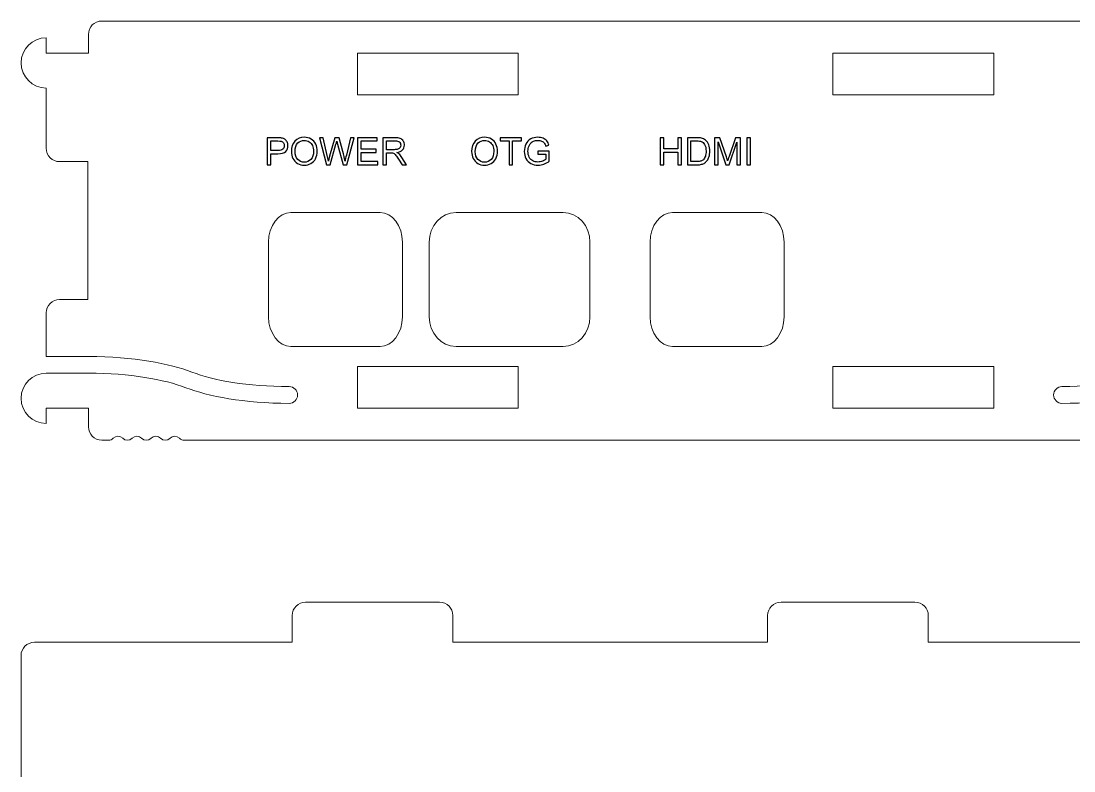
# Model space of a CAD drawing. Header units: millimetres. Extents: x -453 to -275, y 140 to 281.
# Drawn here: x -452.9 to -374.3, y 223.5 to 279.5 of the extents above; entities that cross this region are included whole.
import ezdxf

# ---------------------------------------------------------------- set-up
doc = ezdxf.new("R2010")
doc.units = ezdxf.units.MM
doc.header["$MEASUREMENT"] = 0
doc.layers.add('Mechanical8', color=7, linetype='Continuous')

msp = doc.modelspace()

# ---------------------------------------------------------------- linework, layer by layer
at = {"layer": 'Mechanical8', "color": 240, "lineweight": 9}
for points, knots in [([(-357.2014, 270.0265), (-357.2014, 269.4742), (-357.6486, 269.0264), (-358.2012, 269.0264), (-358.2012, 269.0264), (-358.2012, 269.0264), (-360.1514, 269.0264), (-360.1514, 269.0264), (-360.1514, 269.0264), (-360.1514, 269.0264), (-360.1514, 258.7269), (-360.1514, 258.7269), (-360.1514, 258.7269), (-360.1514, 258.7269), (-358.2012, 258.7269), (-358.2012, 258.7269), (-358.2012, 258.7269), (-357.6486, 258.7269), (-357.2014, 258.279), (-357.2014, 257.7268), (-357.2014, 257.7268), (-357.2014, 257.7268), (-357.2014, 254.4767), (-357.2014, 254.4767), (-357.2014, 254.4767), (-357.2014, 254.4767), (-360.2014, 254.4767), (-360.2014, 254.4767), (-360.2014, 254.4767), (-363.5672, 254.4767), (-366.2744, 253.9451), (-367.9253, 253.3098), (-367.9253, 253.3098), (-369.541, 252.6883), (-372.067, 252.2267), (-375.2013, 252.2267), (-375.2013, 252.2267), (-375.5465, 252.2267), (-375.8263, 251.947), (-375.8263, 251.6018), (-375.8263, 251.6018), (-375.8263, 251.6018), (-375.8263, 251.6018), (-375.8263, 251.6018), (-375.8263, 251.6018), (-375.8263, 251.2566), (-375.5465, 250.9768), (-375.2013, 250.9768), (-375.2013, 250.9768), (-371.8355, 250.9768), (-369.1276, 251.508), (-367.4767, 252.1433), (-367.4767, 252.1433), (-365.861, 252.7648), (-363.335, 253.2268), (-360.2014, 253.2268), (-360.2014, 253.2268), (-360.2014, 253.2268), (-357.2014, 253.2265), (-357.2014, 253.2265), (-357.2014, 253.2265), (-356.1658, 253.2265), (-355.3259, 252.3872), (-355.3259, 251.3516), (-355.3259, 251.3516), (-355.3259, 250.316), (-356.1658, 249.4768), (-357.2014, 249.4768), (-357.2014, 249.4768), (-357.2014, 249.4768), (-357.2014, 250.6268), (-357.2014, 250.6268), (-357.2014, 250.6268), (-357.2014, 250.6268), (-360.2014, 250.6268), (-360.2014, 250.6268), (-360.2014, 250.6268), (-360.2014, 250.6268), (-360.2014, 249.2267), (-360.2014, 249.2267), (-360.2014, 249.2267), (-360.2014, 248.6745), (-360.6486, 248.2269), (-361.2012, 248.2269), (-361.2012, 248.2269), (-361.2012, 248.2269), (-361.7014, 248.2269), (-361.7014, 248.2269), (-361.7014, 248.2269), (-361.8289, 248.2269), (-361.957, 248.2759), (-362.0549, 248.3734), (-362.0549, 248.3734), (-362.2498, 248.5687), (-362.5661, 248.5687), (-362.7618, 248.3734), (-362.7618, 248.3734), (-362.9568, 248.178), (-363.2737, 248.178), (-363.4687, 248.3737), (-363.4687, 248.3737), (-363.6637, 248.5687), (-363.9807, 248.5687), (-364.1757, 248.3734), (-364.1757, 248.3734), (-364.3706, 248.178), (-364.6876, 248.178), (-364.8826, 248.3737), (-364.8826, 248.3737), (-365.0783, 248.5687), (-365.3945, 248.5687), (-365.5895, 248.3734), (-365.5895, 248.3734), (-365.7852, 248.178), (-366.1015, 248.178), (-366.2971, 248.3737), (-366.2971, 248.3737), (-366.4921, 248.5687), (-366.8084, 248.5687), (-367.0041, 248.3734), (-367.0041, 248.3734), (-367.1012, 248.2759), (-367.2294, 248.2269), (-367.3575, 248.2269), (-367.3575, 248.2269), (-367.3575, 248.2269), (-440.7446, 248.2269), (-440.7446, 248.2269), (-440.7446, 248.2269), (-440.8728, 248.2269), (-441.0009, 248.2759), (-441.0981, 248.3734), (-441.0981, 248.3734), (-441.2938, 248.5687), (-441.61, 248.5687), (-441.805, 248.3737), (-441.805, 248.3737), (-442.0007, 248.178), (-442.317, 248.178), (-442.5126, 248.3734), (-442.5126, 248.3734), (-442.7076, 248.5687), (-443.0237, 248.5687), (-443.2194, 248.3737), (-443.2194, 248.3737), (-443.4144, 248.178), (-443.7313, 248.178), (-443.9263, 248.3734), (-443.9263, 248.3734), (-444.1217, 248.5687), (-444.4386, 248.5687), (-444.6336, 248.3737), (-444.6336, 248.3737), (-444.8286, 248.178), (-445.1456, 248.178), (-445.3406, 248.3734), (-445.3406, 248.3734), (-445.5362, 248.5687), (-445.8525, 248.5687), (-446.0475, 248.3734), (-446.0475, 248.3734), (-446.1453, 248.2759), (-446.2735, 248.2269), (-446.401, 248.2269), (-446.401, 248.2269), (-446.401, 248.2269), (-446.9012, 248.2269), (-446.9012, 248.2269), (-446.9012, 248.2269), (-447.4538, 248.2269), (-447.9009, 248.6745), (-447.9009, 249.2267), (-447.9009, 249.2267), (-447.9009, 249.2267), (-447.9009, 250.6268), (-447.9009, 250.6268), (-447.9009, 250.6268), (-447.9009, 250.6268), (-451.0508, 250.6268), (-451.0508, 250.6268), (-451.0508, 250.6268), (-451.0508, 250.6268), (-451.0508, 249.4768), (-451.0508, 249.4768), (-451.0508, 249.4768), (-452.0864, 249.4768), (-452.9256, 250.316), (-452.9256, 251.3516), (-452.9256, 251.3516), (-452.9256, 252.3872), (-452.0864, 253.2265), (-451.0508, 253.2265), (-451.0508, 253.2265), (-451.0508, 253.2265), (-447.9009, 253.2268), (-447.9009, 253.2268), (-447.9009, 253.2268), (-444.7673, 253.2268), (-442.2412, 252.7648), (-440.6254, 252.1433), (-440.6254, 252.1433), (-438.9745, 251.508), (-436.2674, 250.9768), (-432.9015, 250.9768), (-432.9015, 250.9768), (-432.5563, 250.9768), (-432.2766, 251.2566), (-432.2766, 251.6018), (-432.2766, 251.6018), (-432.2766, 251.6018), (-432.2766, 251.6018), (-432.2766, 251.6018), (-432.2766, 251.6018), (-432.2766, 251.947), (-432.5563, 252.2267), (-432.9015, 252.2267), (-432.9015, 252.2267), (-436.0352, 252.2267), (-438.5611, 252.6883), (-440.1769, 253.3098), (-440.1769, 253.3098), (-441.8278, 253.9451), (-444.5351, 254.4767), (-447.9009, 254.4767), (-447.9009, 254.4767), (-447.9009, 254.4767), (-451.0508, 254.4767), (-451.0508, 254.4767), (-451.0508, 254.4767), (-451.0508, 254.4767), (-451.0508, 257.7268), (-451.0508, 257.7268), (-451.0508, 257.7268), (-451.0508, 258.279), (-450.6036, 258.7269), (-450.051, 258.7269), (-450.051, 258.7269), (-450.051, 258.7269), (-447.9506, 258.7269), (-447.9506, 258.7269), (-447.9506, 258.7269), (-447.9506, 258.7269), (-447.9506, 269.0264), (-447.9506, 269.0264), (-447.9506, 269.0264), (-447.9506, 269.0264), (-450.051, 269.0264), (-450.051, 269.0264), (-450.051, 269.0264), (-450.6036, 269.0264), (-451.0508, 269.4742), (-451.0508, 270.0265), (-451.0508, 270.0265), (-451.0508, 270.0265), (-451.0508, 274.5265), (-451.0508, 274.5265), (-451.0508, 274.5265), (-452.0864, 274.5265), (-452.9256, 275.366), (-452.9256, 276.4016), (-452.9256, 276.4016), (-452.9256, 277.4372), (-452.0864, 278.2764), (-451.0508, 278.2764), (-451.0508, 278.2764), (-451.0508, 278.2764), (-451.0508, 277.1265), (-451.0508, 277.1265), (-451.0508, 277.1265), (-451.0508, 277.1265), (-447.9009, 277.1265), (-447.9009, 277.1265), (-447.9009, 277.1265), (-447.9009, 277.1265), (-447.9009, 278.5266), (-447.9009, 278.5266), (-447.9009, 278.5266), (-447.9009, 279.0785), (-447.4538, 279.5263), (-446.9012, 279.5263), (-446.9012, 279.5263), (-446.9012, 279.5263), (-361.2012, 279.5263), (-361.2012, 279.5263), (-361.2012, 279.5263), (-360.6486, 279.5263), (-360.2014, 279.0785), (-360.2014, 278.5266), (-360.2014, 278.5266), (-360.2014, 278.5266), (-360.2014, 277.1265), (-360.2014, 277.1265), (-360.2014, 277.1265), (-360.2014, 277.1265), (-357.2014, 277.1265), (-357.2014, 277.1265), (-357.2014, 277.1265), (-357.2014, 277.1265), (-357.2014, 278.2764), (-357.2014, 278.2764), (-357.2014, 278.2764), (-356.1658, 278.2764), (-355.3259, 277.4372), (-355.3259, 276.4016), (-355.3259, 276.4016), (-355.3259, 275.366), (-356.1658, 274.5265), (-357.2014, 274.5265), (-357.2014, 274.5265), (-357.2014, 274.5265), (-357.2014, 270.0265), (-357.2014, 270.0265)], [0, 0, 0, 0, 0.0126582, 0.0126582, 0.0126582, 0.0126582, 0.0253165, 0.0253165, 0.0253165, 0.0253165, 0.0379747, 0.0379747, 0.0379747, 0.0379747, 0.0506329, 0.0506329, 0.0506329, 0.0506329, 0.0632911, 0.0632911, 0.0632911, 0.0632911, 0.0759494, 0.0759494, 0.0759494, 0.0759494, 0.0886076, 0.0886076, 0.0886076, 0.0886076, 0.1012658, 0.1012658, 0.1012658, 0.1012658, 0.1139241, 0.1139241, 0.1139241, 0.1139241, 0.1265823, 0.1265823, 0.1265823, 0.1265823, 0.1392405, 0.1392405, 0.1392405, 0.1392405, 0.1518987, 0.1518987, 0.1518987, 0.1518987, 0.164557, 0.164557, 0.164557, 0.164557, 0.1772152, 0.1772152, 0.1772152, 0.1772152, 0.1898734, 0.1898734, 0.1898734, 0.1898734, 0.2025316, 0.2025316, 0.2025316, 0.2025316, 0.2151899, 0.2151899, 0.2151899, 0.2151899, 0.2278481, 0.2278481, 0.2278481, 0.2278481, 0.2405063, 0.2405063, 0.2405063, 0.2405063, 0.2531646, 0.2531646, 0.2531646, 0.2531646, 0.2658228, 0.2658228, 0.2658228, 0.2658228, 0.278481, 0.278481, 0.278481, 0.278481, 0.2911392, 0.2911392, 0.2911392, 0.2911392, 0.3037975, 0.3037975, 0.3037975, 0.3037975, 0.3164557, 0.3164557, 0.3164557, 0.3164557, 0.3291139, 0.3291139, 0.3291139, 0.3291139, 0.3417722, 0.3417722, 0.3417722, 0.3417722, 0.3544304, 0.3544304, 0.3544304, 0.3544304, 0.3670886, 0.3670886, 0.3670886, 0.3670886, 0.3797468, 0.3797468, 0.3797468, 0.3797468, 0.3924051, 0.3924051, 0.3924051, 0.3924051, 0.4050633, 0.4050633, 0.4050633, 0.4050633, 0.4177215, 0.4177215, 0.4177215, 0.4177215, 0.4303797, 0.4303797, 0.4303797, 0.4303797, 0.443038, 0.443038, 0.443038, 0.443038, 0.4556962, 0.4556962, 0.4556962, 0.4556962, 0.4683544, 0.4683544, 0.4683544, 0.4683544, 0.4810127, 0.4810127, 0.4810127, 0.4810127, 0.4936709, 0.4936709, 0.4936709, 0.4936709, 0.5063291, 0.5063291, 0.5063291, 0.5063291, 0.5189873, 0.5189873, 0.5189873, 0.5189873, 0.5316456, 0.5316456, 0.5316456, 0.5316456, 0.5443038, 0.5443038, 0.5443038, 0.5443038, 0.556962, 0.556962, 0.556962, 0.556962, 0.5696203, 0.5696203, 0.5696203, 0.5696203, 0.5822785, 0.5822785, 0.5822785, 0.5822785, 0.5949367, 0.5949367, 0.5949367, 0.5949367, 0.6075949, 0.6075949, 0.6075949, 0.6075949, 0.6202532, 0.6202532, 0.6202532, 0.6202532, 0.6329114, 0.6329114, 0.6329114, 0.6329114, 0.6455696, 0.6455696, 0.6455696, 0.6455696, 0.6582278, 0.6582278, 0.6582278, 0.6582278, 0.6708861, 0.6708861, 0.6708861, 0.6708861, 0.6835443, 0.6835443, 0.6835443, 0.6835443, 0.6962025, 0.6962025, 0.6962025, 0.6962025, 0.7088608, 0.7088608, 0.7088608, 0.7088608, 0.721519, 0.721519, 0.721519, 0.721519, 0.7341772, 0.7341772, 0.7341772, 0.7341772, 0.7468354, 0.7468354, 0.7468354, 0.7468354, 0.7594937, 0.7594937, 0.7594937, 0.7594937, 0.7721519, 0.7721519, 0.7721519, 0.7721519, 0.7848101, 0.7848101, 0.7848101, 0.7848101, 0.7974684, 0.7974684, 0.7974684, 0.7974684, 0.8101266, 0.8101266, 0.8101266, 0.8101266, 0.8227848, 0.8227848, 0.8227848, 0.8227848, 0.835443, 0.835443, 0.835443, 0.835443, 0.8481013, 0.8481013, 0.8481013, 0.8481013, 0.8607595, 0.8607595, 0.8607595, 0.8607595, 0.8734177, 0.8734177, 0.8734177, 0.8734177, 0.8860759, 0.8860759, 0.8860759, 0.8860759, 0.8987342, 0.8987342, 0.8987342, 0.8987342, 0.9113924, 0.9113924, 0.9113924, 0.9113924, 0.9240506, 0.9240506, 0.9240506, 0.9240506, 0.9367089, 0.9367089, 0.9367089, 0.9367089, 0.9493671, 0.9493671, 0.9493671, 0.9493671, 0.9620253, 0.9620253, 0.9620253, 0.9620253, 0.9746835, 0.9746835, 0.9746835, 0.9746835, 1, 1, 1, 1]), ([(-415.8006, 277.1262), (-415.8006, 277.1262), (-415.8006, 274.0263), (-415.8006, 274.0263), (-415.8006, 274.0263), (-415.8006, 274.0263), (-427.8006, 274.0263), (-427.8006, 274.0263), (-427.8006, 274.0263), (-427.8006, 274.0263), (-427.8006, 277.1262), (-427.8006, 277.1262), (-427.8006, 277.1262), (-427.8006, 277.1262), (-415.8006, 277.1262), (-415.8006, 277.1262)], [0, 0, 0, 0, 0.2, 0.2, 0.2, 0.2, 0.4, 0.4, 0.4, 0.4, 0.6, 0.6, 0.6, 0.6, 1, 1, 1, 1]), ([(-380.3007, 277.1262), (-380.3007, 277.1262), (-380.3007, 274.0263), (-380.3007, 274.0263), (-380.3007, 274.0263), (-380.3007, 274.0263), (-392.3006, 274.0263), (-392.3006, 274.0263), (-392.3006, 274.0263), (-392.3006, 274.0263), (-392.3006, 277.1262), (-392.3006, 277.1262), (-392.3006, 277.1262), (-392.3006, 277.1262), (-380.3007, 277.1262), (-380.3007, 277.1262)], [0, 0, 0, 0, 0.2, 0.2, 0.2, 0.2, 0.4, 0.4, 0.4, 0.4, 0.6, 0.6, 0.6, 0.6, 1, 1, 1, 1]), ([(-432.7835, 255.2262), (-433.7039, 255.2262), (-434.4503, 256.2215), (-434.4503, 257.4488), (-434.4503, 257.4488), (-434.4503, 257.4488), (-434.4503, 263.0038), (-434.4503, 263.0038), (-434.4503, 263.0038), (-434.4503, 264.231), (-433.7039, 265.2262), (-432.7835, 265.2262), (-432.7835, 265.2262), (-432.7835, 265.2262), (-426.1166, 265.2262), (-426.1166, 265.2262), (-426.1166, 265.2262), (-425.1962, 265.2262), (-424.4503, 264.231), (-424.4503, 263.0038), (-424.4503, 263.0038), (-424.4503, 263.0038), (-424.4503, 257.4488), (-424.4503, 257.4488), (-424.4503, 257.4488), (-424.4503, 256.2215), (-425.1962, 255.2262), (-426.1166, 255.2262), (-426.1166, 255.2262), (-426.1166, 255.2262), (-432.7835, 255.2262), (-432.7835, 255.2262)], [0, 0, 0, 0, 0.1111111, 0.1111111, 0.1111111, 0.1111111, 0.2222222, 0.2222222, 0.2222222, 0.2222222, 0.3333333, 0.3333333, 0.3333333, 0.3333333, 0.4444444, 0.4444444, 0.4444444, 0.4444444, 0.5555556, 0.5555556, 0.5555556, 0.5555556, 0.6666667, 0.6666667, 0.6666667, 0.6666667, 0.7777778, 0.7777778, 0.7777778, 0.7777778, 1, 1, 1, 1]), ([(-420.4504, 255.2262), (-421.5549, 255.2262), (-422.4507, 256.2215), (-422.4507, 257.4488), (-422.4507, 257.4488), (-422.4507, 257.4488), (-422.4507, 263.0038), (-422.4507, 263.0038), (-422.4507, 263.0038), (-422.4507, 264.231), (-421.5549, 265.2262), (-420.4504, 265.2262), (-420.4504, 265.2262), (-420.4504, 265.2262), (-412.4502, 265.2262), (-412.4502, 265.2262), (-412.4502, 265.2262), (-411.3457, 265.2262), (-410.4506, 264.231), (-410.4506, 263.0038), (-410.4506, 263.0038), (-410.4506, 263.0038), (-410.4506, 257.4488), (-410.4506, 257.4488), (-410.4506, 257.4488), (-410.4506, 256.2215), (-411.3457, 255.2262), (-412.4502, 255.2262), (-412.4502, 255.2262), (-412.4502, 255.2262), (-420.4504, 255.2262), (-420.4504, 255.2262)], [0, 0, 0, 0, 0.1111111, 0.1111111, 0.1111111, 0.1111111, 0.2222222, 0.2222222, 0.2222222, 0.2222222, 0.3333333, 0.3333333, 0.3333333, 0.3333333, 0.4444444, 0.4444444, 0.4444444, 0.4444444, 0.5555556, 0.5555556, 0.5555556, 0.5555556, 0.6666667, 0.6666667, 0.6666667, 0.6666667, 0.7777778, 0.7777778, 0.7777778, 0.7777778, 1, 1, 1, 1]), ([(-404.2835, 255.2262), (-405.2039, 255.2262), (-405.9503, 256.2215), (-405.9503, 257.4488), (-405.9503, 257.4488), (-405.9503, 257.4488), (-405.9503, 263.0038), (-405.9503, 263.0038), (-405.9503, 263.0038), (-405.9503, 264.231), (-405.2039, 265.2262), (-404.2835, 265.2262), (-404.2835, 265.2262), (-404.2835, 265.2262), (-397.6166, 265.2262), (-397.6166, 265.2262), (-397.6166, 265.2262), (-396.6962, 265.2262), (-395.9503, 264.231), (-395.9503, 263.0038), (-395.9503, 263.0038), (-395.9503, 263.0038), (-395.9503, 257.4488), (-395.9503, 257.4488), (-395.9503, 257.4488), (-395.9503, 256.2215), (-396.6962, 255.2262), (-397.6166, 255.2262), (-397.6166, 255.2262), (-397.6166, 255.2262), (-404.2835, 255.2262), (-404.2835, 255.2262)], [0, 0, 0, 0, 0.1111111, 0.1111111, 0.1111111, 0.1111111, 0.2222222, 0.2222222, 0.2222222, 0.2222222, 0.3333333, 0.3333333, 0.3333333, 0.3333333, 0.4444444, 0.4444444, 0.4444444, 0.4444444, 0.5555556, 0.5555556, 0.5555556, 0.5555556, 0.6666667, 0.6666667, 0.6666667, 0.6666667, 0.7777778, 0.7777778, 0.7777778, 0.7777778, 1, 1, 1, 1]), ([(-415.8006, 253.7264), (-415.8006, 253.7264), (-415.8006, 250.6265), (-415.8006, 250.6265), (-415.8006, 250.6265), (-415.8006, 250.6265), (-427.8006, 250.6265), (-427.8006, 250.6265), (-427.8006, 250.6265), (-427.8006, 250.6265), (-427.8006, 253.7264), (-427.8006, 253.7264), (-427.8006, 253.7264), (-427.8006, 253.7264), (-415.8006, 253.7264), (-415.8006, 253.7264)], [0, 0, 0, 0, 0.2, 0.2, 0.2, 0.2, 0.4, 0.4, 0.4, 0.4, 0.6, 0.6, 0.6, 0.6, 1, 1, 1, 1]), ([(-380.3007, 253.7264), (-380.3007, 253.7264), (-380.3007, 250.6265), (-380.3007, 250.6265), (-380.3007, 250.6265), (-380.3007, 250.6265), (-392.3006, 250.6265), (-392.3006, 250.6265), (-392.3006, 250.6265), (-392.3006, 250.6265), (-392.3006, 253.7264), (-392.3006, 253.7264), (-392.3006, 253.7264), (-392.3006, 253.7264), (-380.3007, 253.7264), (-380.3007, 253.7264)], [0, 0, 0, 0, 0.2, 0.2, 0.2, 0.2, 0.4, 0.4, 0.4, 0.4, 0.6, 0.6, 0.6, 0.6, 1, 1, 1, 1]), ([(-364.9314, 177.6321), (-364.9314, 177.0802), (-365.3792, 176.633), (-365.9312, 176.633), (-365.9312, 176.633), (-365.9312, 176.633), (-385.1817, 176.633), (-385.1817, 176.633), (-385.1817, 176.633), (-385.1817, 176.633), (-385.1817, 174.6328), (-385.1817, 174.6328), (-385.1817, 174.6328), (-385.1817, 174.0809), (-385.6295, 173.633), (-386.1814, 173.633), (-386.1814, 173.633), (-386.1814, 173.633), (-396.1812, 173.633), (-396.1812, 173.633), (-396.1812, 173.633), (-396.7334, 173.633), (-397.1813, 174.0809), (-397.1813, 174.6328), (-397.1813, 174.6328), (-397.1813, 174.6328), (-397.1813, 176.633), (-397.1813, 176.633), (-397.1813, 176.633), (-397.1813, 176.633), (-420.6806, 176.633), (-420.6806, 176.633), (-420.6806, 176.633), (-420.6806, 176.633), (-420.6806, 174.6328), (-420.6806, 174.6328), (-420.6806, 174.6328), (-420.6806, 174.0809), (-421.1285, 173.633), (-421.6804, 173.633), (-421.6804, 173.633), (-421.6804, 173.633), (-431.6808, 173.633), (-431.6808, 173.633), (-431.6808, 173.633), (-432.2327, 173.633), (-432.6806, 174.0809), (-432.6806, 174.6328), (-432.6806, 174.6328), (-432.6806, 174.6328), (-432.6806, 176.633), (-432.6806, 176.633), (-432.6806, 176.633), (-432.6806, 176.633), (-451.9304, 176.633), (-451.9304, 176.633), (-451.9304, 176.633), (-452.483, 176.633), (-452.9308, 177.0802), (-452.9308, 177.6321), (-452.9308, 177.6321), (-452.9308, 177.6321), (-452.9308, 232.1324), (-452.9308, 232.1324), (-452.9308, 232.1324), (-452.9308, 232.6843), (-452.483, 233.1322), (-451.9304, 233.1322), (-451.9304, 233.1322), (-451.9304, 233.1322), (-432.6806, 233.1322), (-432.6806, 233.1322), (-432.6806, 233.1322), (-432.6806, 233.1322), (-432.6806, 235.1324), (-432.6806, 235.1324), (-432.6806, 235.1324), (-432.6806, 235.6843), (-432.2327, 236.1322), (-431.6808, 236.1322), (-431.6808, 236.1322), (-431.6808, 236.1322), (-421.6804, 236.1322), (-421.6804, 236.1322), (-421.6804, 236.1322), (-421.1285, 236.1322), (-420.6806, 235.6843), (-420.6806, 235.1324), (-420.6806, 235.1324), (-420.6806, 235.1324), (-420.6806, 233.1322), (-420.6806, 233.1322), (-420.6806, 233.1322), (-420.6806, 233.1322), (-397.1813, 233.1322), (-397.1813, 233.1322), (-397.1813, 233.1322), (-397.1813, 233.1322), (-397.1813, 235.1324), (-397.1813, 235.1324), (-397.1813, 235.1324), (-397.1813, 235.6843), (-396.7334, 236.1322), (-396.1812, 236.1322), (-396.1812, 236.1322), (-396.1812, 236.1322), (-386.1814, 236.1322), (-386.1814, 236.1322), (-386.1814, 236.1322), (-385.6295, 236.1322), (-385.1817, 235.6843), (-385.1817, 235.1324), (-385.1817, 235.1324), (-385.1817, 235.1324), (-385.1817, 233.1322), (-385.1817, 233.1322), (-385.1817, 233.1322), (-385.1817, 233.1322), (-365.9312, 233.1322), (-365.9312, 233.1322), (-365.9312, 233.1322), (-365.3792, 233.1322), (-364.9314, 232.6843), (-364.9314, 232.1324), (-364.9314, 232.1324), (-364.9314, 232.1324), (-364.9314, 177.6321), (-364.9314, 177.6321)], [0, 0, 0, 0, 0.030303, 0.030303, 0.030303, 0.030303, 0.0606061, 0.0606061, 0.0606061, 0.0606061, 0.0909091, 0.0909091, 0.0909091, 0.0909091, 0.1212121, 0.1212121, 0.1212121, 0.1212121, 0.1515152, 0.1515152, 0.1515152, 0.1515152, 0.1818182, 0.1818182, 0.1818182, 0.1818182, 0.2121212, 0.2121212, 0.2121212, 0.2121212, 0.2424242, 0.2424242, 0.2424242, 0.2424242, 0.2727273, 0.2727273, 0.2727273, 0.2727273, 0.3030303, 0.3030303, 0.3030303, 0.3030303, 0.3333333, 0.3333333, 0.3333333, 0.3333333, 0.3636364, 0.3636364, 0.3636364, 0.3636364, 0.3939394, 0.3939394, 0.3939394, 0.3939394, 0.4242424, 0.4242424, 0.4242424, 0.4242424, 0.4545455, 0.4545455, 0.4545455, 0.4545455, 0.4848485, 0.4848485, 0.4848485, 0.4848485, 0.5151515, 0.5151515, 0.5151515, 0.5151515, 0.5454545, 0.5454545, 0.5454545, 0.5454545, 0.5757576, 0.5757576, 0.5757576, 0.5757576, 0.6060606, 0.6060606, 0.6060606, 0.6060606, 0.6363636, 0.6363636, 0.6363636, 0.6363636, 0.6666667, 0.6666667, 0.6666667, 0.6666667, 0.6969697, 0.6969697, 0.6969697, 0.6969697, 0.7272727, 0.7272727, 0.7272727, 0.7272727, 0.7575758, 0.7575758, 0.7575758, 0.7575758, 0.7878788, 0.7878788, 0.7878788, 0.7878788, 0.8181818, 0.8181818, 0.8181818, 0.8181818, 0.8484848, 0.8484848, 0.8484848, 0.8484848, 0.8787879, 0.8787879, 0.8787879, 0.8787879, 0.9090909, 0.9090909, 0.9090909, 0.9090909, 0.9393939, 0.9393939, 0.9393939, 0.9393939, 1, 1, 1, 1])]:
    msp.add_open_spline(points, degree=3, knots=knots, dxfattribs=at)
at = {"layer": 'Mechanical8', "color": 250}
for points, knots in [([(-434.5456, 268.7915), (-434.5456, 268.7915), (-434.5456, 270.8117), (-434.5456, 270.8117), (-434.5456, 270.8117), (-434.5456, 270.8117), (-433.7836, 270.8117), (-433.7836, 270.8117), (-433.7836, 270.8117), (-433.6496, 270.8117), (-433.547, 270.8051), (-433.4765, 270.7924), (-433.4765, 270.7924), (-433.3772, 270.776), (-433.294, 270.7445), (-433.2267, 270.6979), (-433.2267, 270.6979), (-433.1599, 270.6518), (-433.1058, 270.5864), (-433.0649, 270.5032), (-433.0649, 270.5032), (-433.024, 270.4194), (-433.0038, 270.3277), (-433.0038, 270.2275), (-433.0038, 270.2275), (-433.0038, 270.0558), (-433.0583, 269.91), (-433.1674, 269.791), (-433.1674, 269.791), (-433.277, 269.6725), (-433.4746, 269.6128), (-433.7601, 269.6128), (-433.7601, 269.6128), (-433.7601, 269.6128), (-434.2785, 269.6128), (-434.2785, 269.6128), (-434.2785, 269.6128), (-434.2785, 269.6128), (-434.2785, 268.7915), (-434.2785, 268.7915), (-434.2785, 268.7915), (-434.2785, 268.7915), (-434.5456, 268.7915), (-434.5456, 268.7915)], [0, 0, 0, 0, 0.0833333, 0.0833333, 0.0833333, 0.0833333, 0.1666667, 0.1666667, 0.1666667, 0.1666667, 0.25, 0.25, 0.25, 0.25, 0.3333333, 0.3333333, 0.3333333, 0.3333333, 0.4166667, 0.4166667, 0.4166667, 0.4166667, 0.5, 0.5, 0.5, 0.5, 0.5833333, 0.5833333, 0.5833333, 0.5833333, 0.6666667, 0.6666667, 0.6666667, 0.6666667, 0.75, 0.75, 0.75, 0.75, 0.8333333, 0.8333333, 0.8333333, 0.8333333, 1, 1, 1, 1]), ([(-434.2785, 269.8512), (-434.2785, 269.8512), (-433.7559, 269.8512), (-433.7559, 269.8512), (-433.7559, 269.8512), (-433.5833, 269.8512), (-433.4605, 269.8832), (-433.388, 269.9477), (-433.388, 269.9477), (-433.3156, 270.0121), (-433.2794, 270.1024), (-433.2794, 270.2191), (-433.2794, 270.2191), (-433.2794, 270.3037), (-433.3006, 270.3762), (-433.3434, 270.4364), (-433.3434, 270.4364), (-433.3862, 270.4966), (-433.4421, 270.5361), (-433.5122, 270.5554), (-433.5122, 270.5554), (-433.5574, 270.5671), (-433.6402, 270.5732), (-433.7615, 270.5732), (-433.7615, 270.5732), (-433.7615, 270.5732), (-434.2785, 270.5732), (-434.2785, 270.5732), (-434.2785, 270.5732), (-434.2785, 270.5732), (-434.2785, 269.8512), (-434.2785, 269.8512)], [0, 0, 0, 0, 0.1111111, 0.1111111, 0.1111111, 0.1111111, 0.2222222, 0.2222222, 0.2222222, 0.2222222, 0.3333333, 0.3333333, 0.3333333, 0.3333333, 0.4444444, 0.4444444, 0.4444444, 0.4444444, 0.5555556, 0.5555556, 0.5555556, 0.5555556, 0.6666667, 0.6666667, 0.6666667, 0.6666667, 0.7777778, 0.7777778, 0.7777778, 0.7777778, 1, 1, 1, 1]), ([(-432.7446, 269.7755), (-432.7446, 270.1109), (-432.6548, 270.3733), (-432.4746, 270.5629), (-432.4746, 270.5629), (-432.2945, 270.7525), (-432.0621, 270.8475), (-431.777, 270.8475), (-431.777, 270.8475), (-431.5908, 270.8475), (-431.4224, 270.8028), (-431.2728, 270.7139), (-431.2728, 270.7139), (-431.1232, 270.6245), (-431.0089, 270.5003), (-430.9304, 270.3409), (-430.9304, 270.3409), (-430.8518, 270.1819), (-430.8128, 270.0008), (-430.8128, 269.799), (-430.8128, 269.799), (-430.8128, 269.5939), (-430.8537, 269.4105), (-430.9365, 269.2492), (-430.9365, 269.2492), (-431.0193, 269.0874), (-431.1364, 268.9651), (-431.2879, 268.8818), (-431.2879, 268.8818), (-431.4398, 268.7986), (-431.603, 268.7572), (-431.7785, 268.7572), (-431.7785, 268.7572), (-431.969, 268.7572), (-432.1388, 268.8028), (-432.2883, 268.895), (-432.2883, 268.895), (-432.4384, 268.9867), (-432.5517, 269.1123), (-432.6289, 269.2713), (-432.6289, 269.2713), (-432.706, 269.4298), (-432.7446, 269.5982), (-432.7446, 269.7755)], [0, 0, 0, 0, 0.0833333, 0.0833333, 0.0833333, 0.0833333, 0.1666667, 0.1666667, 0.1666667, 0.1666667, 0.25, 0.25, 0.25, 0.25, 0.3333333, 0.3333333, 0.3333333, 0.3333333, 0.4166667, 0.4166667, 0.4166667, 0.4166667, 0.5, 0.5, 0.5, 0.5, 0.5833333, 0.5833333, 0.5833333, 0.5833333, 0.6666667, 0.6666667, 0.6666667, 0.6666667, 0.75, 0.75, 0.75, 0.75, 0.8333333, 0.8333333, 0.8333333, 0.8333333, 1, 1, 1, 1]), ([(-432.469, 269.7713), (-432.469, 269.5276), (-432.4036, 269.3362), (-432.2728, 269.196), (-432.2728, 269.196), (-432.1416, 269.0558), (-431.9774, 268.9858), (-431.7799, 268.9858), (-431.7799, 268.9858), (-431.5786, 268.9858), (-431.413, 269.0563), (-431.2832, 269.1979), (-431.2832, 269.1979), (-431.1533, 269.3395), (-431.088, 269.5403), (-431.088, 269.8004), (-431.088, 269.8004), (-431.088, 269.9646), (-431.1162, 270.1081), (-431.1717, 270.2308), (-431.1717, 270.2308), (-431.2272, 270.3536), (-431.3086, 270.4486), (-431.4153, 270.5163), (-431.4153, 270.5163), (-431.5226, 270.5836), (-431.6425, 270.6175), (-431.7756, 270.6175), (-431.7756, 270.6175), (-431.9652, 270.6175), (-432.1279, 270.5526), (-432.2643, 270.4223), (-432.2643, 270.4223), (-432.4008, 270.2924), (-432.469, 270.0751), (-432.469, 269.7713)], [0, 0, 0, 0, 0.1, 0.1, 0.1, 0.1, 0.2, 0.2, 0.2, 0.2, 0.3, 0.3, 0.3, 0.3, 0.4, 0.4, 0.4, 0.4, 0.5, 0.5, 0.5, 0.5, 0.6, 0.6, 0.6, 0.6, 0.7, 0.7, 0.7, 0.7, 0.8, 0.8, 0.8, 0.8, 1, 1, 1, 1]), ([(-430.1152, 268.7915), (-430.1152, 268.7915), (-430.6515, 270.8117), (-430.6515, 270.8117), (-430.6515, 270.8117), (-430.6515, 270.8117), (-430.3772, 270.8117), (-430.3772, 270.8117), (-430.3772, 270.8117), (-430.3772, 270.8117), (-430.0696, 269.4876), (-430.0696, 269.4876), (-430.0696, 269.4876), (-430.0367, 269.3489), (-430.0085, 269.2111), (-429.9845, 269.0742), (-429.9845, 269.0742), (-429.9327, 269.2901), (-429.9026, 269.4143), (-429.8932, 269.4477), (-429.8932, 269.4477), (-429.8932, 269.4477), (-429.5089, 270.8117), (-429.5089, 270.8117), (-429.5089, 270.8117), (-429.5089, 270.8117), (-429.1863, 270.8117), (-429.1863, 270.8117), (-429.1863, 270.8117), (-429.1863, 270.8117), (-428.897, 269.7891), (-428.897, 269.7891), (-428.897, 269.7891), (-428.8246, 269.5356), (-428.7723, 269.2971), (-428.7399, 269.0742), (-428.7399, 269.0742), (-428.7145, 269.2017), (-428.6806, 269.3484), (-428.6392, 269.5135), (-428.6392, 269.5135), (-428.6392, 269.5135), (-428.3227, 270.8117), (-428.3227, 270.8117), (-428.3227, 270.8117), (-428.3227, 270.8117), (-428.0536, 270.8117), (-428.0536, 270.8117), (-428.0536, 270.8117), (-428.0536, 270.8117), (-428.6077, 268.7915), (-428.6077, 268.7915), (-428.6077, 268.7915), (-428.6077, 268.7915), (-428.8655, 268.7915), (-428.8655, 268.7915), (-428.8655, 268.7915), (-428.8655, 268.7915), (-429.2912, 270.3305), (-429.2912, 270.3305), (-429.2912, 270.3305), (-429.3269, 270.4594), (-429.3481, 270.5384), (-429.3547, 270.5676), (-429.3547, 270.5676), (-429.3758, 270.4749), (-429.3956, 270.3959), (-429.4139, 270.3305), (-429.4139, 270.3305), (-429.4139, 270.3305), (-429.8424, 268.7915), (-429.8424, 268.7915), (-429.8424, 268.7915), (-429.8424, 268.7915), (-430.1152, 268.7915), (-430.1152, 268.7915)], [0, 0, 0, 0, 0.05, 0.05, 0.05, 0.05, 0.1, 0.1, 0.1, 0.1, 0.15, 0.15, 0.15, 0.15, 0.2, 0.2, 0.2, 0.2, 0.25, 0.25, 0.25, 0.25, 0.3, 0.3, 0.3, 0.3, 0.35, 0.35, 0.35, 0.35, 0.4, 0.4, 0.4, 0.4, 0.45, 0.45, 0.45, 0.45, 0.5, 0.5, 0.5, 0.5, 0.55, 0.55, 0.55, 0.55, 0.6, 0.6, 0.6, 0.6, 0.65, 0.65, 0.65, 0.65, 0.7, 0.7, 0.7, 0.7, 0.75, 0.75, 0.75, 0.75, 0.8, 0.8, 0.8, 0.8, 0.85, 0.85, 0.85, 0.85, 0.9, 0.9, 0.9, 0.9, 1, 1, 1, 1]), ([(-427.7987, 268.7915), (-427.7987, 268.7915), (-427.7987, 270.8117), (-427.7987, 270.8117), (-427.7987, 270.8117), (-427.7987, 270.8117), (-426.3382, 270.8117), (-426.3382, 270.8117), (-426.3382, 270.8117), (-426.3382, 270.8117), (-426.3382, 270.5732), (-426.3382, 270.5732), (-426.3382, 270.5732), (-426.3382, 270.5732), (-427.5315, 270.5732), (-427.5315, 270.5732), (-427.5315, 270.5732), (-427.5315, 270.5732), (-427.5315, 269.9547), (-427.5315, 269.9547), (-427.5315, 269.9547), (-427.5315, 269.9547), (-426.4139, 269.9547), (-426.4139, 269.9547), (-426.4139, 269.9547), (-426.4139, 269.9547), (-426.4139, 269.7177), (-426.4139, 269.7177), (-426.4139, 269.7177), (-426.4139, 269.7177), (-427.5315, 269.7177), (-427.5315, 269.7177), (-427.5315, 269.7177), (-427.5315, 269.7177), (-427.5315, 269.03), (-427.5315, 269.03), (-427.5315, 269.03), (-427.5315, 269.03), (-426.2912, 269.03), (-426.2912, 269.03), (-426.2912, 269.03), (-426.2912, 269.03), (-426.2912, 268.7915), (-426.2912, 268.7915), (-426.2912, 268.7915), (-426.2912, 268.7915), (-427.7987, 268.7915), (-427.7987, 268.7915)], [0, 0, 0, 0, 0.0769231, 0.0769231, 0.0769231, 0.0769231, 0.1538462, 0.1538462, 0.1538462, 0.1538462, 0.2307692, 0.2307692, 0.2307692, 0.2307692, 0.3076923, 0.3076923, 0.3076923, 0.3076923, 0.3846154, 0.3846154, 0.3846154, 0.3846154, 0.4615385, 0.4615385, 0.4615385, 0.4615385, 0.5384615, 0.5384615, 0.5384615, 0.5384615, 0.6153846, 0.6153846, 0.6153846, 0.6153846, 0.6923077, 0.6923077, 0.6923077, 0.6923077, 0.7692308, 0.7692308, 0.7692308, 0.7692308, 0.8461538, 0.8461538, 0.8461538, 0.8461538, 1, 1, 1, 1]), ([(-425.9177, 268.7915), (-425.9177, 268.7915), (-425.9177, 270.8117), (-425.9177, 270.8117), (-425.9177, 270.8117), (-425.9177, 270.8117), (-425.0221, 270.8117), (-425.0221, 270.8117), (-425.0221, 270.8117), (-424.842, 270.8117), (-424.7051, 270.7934), (-424.6115, 270.7572), (-424.6115, 270.7572), (-424.5179, 270.7209), (-424.4431, 270.657), (-424.3866, 270.5653), (-424.3866, 270.5653), (-424.3307, 270.4731), (-424.3029, 270.3715), (-424.3029, 270.2605), (-424.3029, 270.2605), (-424.3029, 270.117), (-424.349, 269.9966), (-424.4421, 269.8983), (-424.4421, 269.8983), (-424.5348, 269.8), (-424.6783, 269.7374), (-424.8721, 269.7106), (-424.8721, 269.7106), (-424.801, 269.6767), (-424.7474, 269.6433), (-424.7107, 269.6099), (-424.7107, 269.6099), (-424.6326, 269.5384), (-424.5588, 269.4486), (-424.4887, 269.3414), (-424.4887, 269.3414), (-424.4887, 269.3414), (-424.1373, 268.7915), (-424.1373, 268.7915), (-424.1373, 268.7915), (-424.1373, 268.7915), (-424.4737, 268.7915), (-424.4737, 268.7915), (-424.4737, 268.7915), (-424.4737, 268.7915), (-424.7408, 269.212), (-424.7408, 269.212), (-424.7408, 269.212), (-424.8189, 269.3329), (-424.8834, 269.426), (-424.9342, 269.49), (-424.9342, 269.49), (-424.9845, 269.5544), (-425.0296, 269.5996), (-425.0696, 269.625), (-425.0696, 269.625), (-425.1096, 269.6509), (-425.15, 269.6687), (-425.1914, 269.6791), (-425.1914, 269.6791), (-425.222, 269.6852), (-425.2714, 269.6885), (-425.3405, 269.6885), (-425.3405, 269.6885), (-425.3405, 269.6885), (-425.6505, 269.6885), (-425.6505, 269.6885), (-425.6505, 269.6885), (-425.6505, 269.6885), (-425.6505, 268.7915), (-425.6505, 268.7915), (-425.6505, 268.7915), (-425.6505, 268.7915), (-425.9177, 268.7915), (-425.9177, 268.7915)], [0, 0, 0, 0, 0.05, 0.05, 0.05, 0.05, 0.1, 0.1, 0.1, 0.1, 0.15, 0.15, 0.15, 0.15, 0.2, 0.2, 0.2, 0.2, 0.25, 0.25, 0.25, 0.25, 0.3, 0.3, 0.3, 0.3, 0.35, 0.35, 0.35, 0.35, 0.4, 0.4, 0.4, 0.4, 0.45, 0.45, 0.45, 0.45, 0.5, 0.5, 0.5, 0.5, 0.55, 0.55, 0.55, 0.55, 0.6, 0.6, 0.6, 0.6, 0.65, 0.65, 0.65, 0.65, 0.7, 0.7, 0.7, 0.7, 0.75, 0.75, 0.75, 0.75, 0.8, 0.8, 0.8, 0.8, 0.85, 0.85, 0.85, 0.85, 0.9, 0.9, 0.9, 0.9, 1, 1, 1, 1]), ([(-425.6505, 269.9199), (-425.6505, 269.9199), (-425.0757, 269.9199), (-425.0757, 269.9199), (-425.0757, 269.9199), (-424.9539, 269.9199), (-424.858, 269.9326), (-424.7893, 269.958), (-424.7893, 269.958), (-424.7201, 269.9834), (-424.6679, 270.0239), (-424.6322, 270.0794), (-424.6322, 270.0794), (-424.5964, 270.1349), (-424.5786, 270.1951), (-424.5786, 270.2605), (-424.5786, 270.2605), (-424.5786, 270.3559), (-424.6129, 270.4345), (-424.6825, 270.4961), (-424.6825, 270.4961), (-424.7516, 270.5577), (-424.8612, 270.5883), (-425.0113, 270.5883), (-425.0113, 270.5883), (-425.0113, 270.5883), (-425.6505, 270.5883), (-425.6505, 270.5883), (-425.6505, 270.5883), (-425.6505, 270.5883), (-425.6505, 269.9199), (-425.6505, 269.9199)], [0, 0, 0, 0, 0.1111111, 0.1111111, 0.1111111, 0.1111111, 0.2222222, 0.2222222, 0.2222222, 0.2222222, 0.3333333, 0.3333333, 0.3333333, 0.3333333, 0.4444444, 0.4444444, 0.4444444, 0.4444444, 0.5555556, 0.5555556, 0.5555556, 0.5555556, 0.6666667, 0.6666667, 0.6666667, 0.6666667, 0.7777778, 0.7777778, 0.7777778, 0.7777778, 1, 1, 1, 1]), ([(-419.2832, 269.7755), (-419.2832, 270.1109), (-419.1934, 270.3733), (-419.0132, 270.5629), (-419.0132, 270.5629), (-418.8331, 270.7525), (-418.6007, 270.8475), (-418.3156, 270.8475), (-418.3156, 270.8475), (-418.1294, 270.8475), (-417.961, 270.8028), (-417.8114, 270.7139), (-417.8114, 270.7139), (-417.6618, 270.6245), (-417.5475, 270.5003), (-417.469, 270.3409), (-417.469, 270.3409), (-417.3904, 270.1819), (-417.3514, 270.0008), (-417.3514, 269.799), (-417.3514, 269.799), (-417.3514, 269.5939), (-417.3923, 269.4105), (-417.4751, 269.2492), (-417.4751, 269.2492), (-417.5579, 269.0874), (-417.675, 268.9651), (-417.8265, 268.8818), (-417.8265, 268.8818), (-417.9784, 268.7986), (-418.1416, 268.7572), (-418.3171, 268.7572), (-418.3171, 268.7572), (-418.5076, 268.7572), (-418.6774, 268.8028), (-418.8269, 268.895), (-418.8269, 268.895), (-418.977, 268.9867), (-419.0903, 269.1123), (-419.1675, 269.2713), (-419.1675, 269.2713), (-419.2446, 269.4298), (-419.2832, 269.5982), (-419.2832, 269.7755)], [0, 0, 0, 0, 0.0833333, 0.0833333, 0.0833333, 0.0833333, 0.1666667, 0.1666667, 0.1666667, 0.1666667, 0.25, 0.25, 0.25, 0.25, 0.3333333, 0.3333333, 0.3333333, 0.3333333, 0.4166667, 0.4166667, 0.4166667, 0.4166667, 0.5, 0.5, 0.5, 0.5, 0.5833333, 0.5833333, 0.5833333, 0.5833333, 0.6666667, 0.6666667, 0.6666667, 0.6666667, 0.75, 0.75, 0.75, 0.75, 0.8333333, 0.8333333, 0.8333333, 0.8333333, 1, 1, 1, 1]), ([(-419.0076, 269.7713), (-419.0076, 269.5276), (-418.9422, 269.3362), (-418.8114, 269.196), (-418.8114, 269.196), (-418.6802, 269.0558), (-418.516, 268.9858), (-418.3185, 268.9858), (-418.3185, 268.9858), (-418.1172, 268.9858), (-417.9516, 269.0563), (-417.8218, 269.1979), (-417.8218, 269.1979), (-417.6919, 269.3395), (-417.6266, 269.5403), (-417.6266, 269.8004), (-417.6266, 269.8004), (-417.6266, 269.9646), (-417.6548, 270.1081), (-417.7103, 270.2308), (-417.7103, 270.2308), (-417.7658, 270.3536), (-417.8472, 270.4486), (-417.9539, 270.5163), (-417.9539, 270.5163), (-418.0612, 270.5836), (-418.1811, 270.6175), (-418.3142, 270.6175), (-418.3142, 270.6175), (-418.5038, 270.6175), (-418.6665, 270.5526), (-418.8029, 270.4223), (-418.8029, 270.4223), (-418.9394, 270.2924), (-419.0076, 270.0751), (-419.0076, 269.7713)], [0, 0, 0, 0, 0.1, 0.1, 0.1, 0.1, 0.2, 0.2, 0.2, 0.2, 0.3, 0.3, 0.3, 0.3, 0.4, 0.4, 0.4, 0.4, 0.5, 0.5, 0.5, 0.5, 0.6, 0.6, 0.6, 0.6, 0.7, 0.7, 0.7, 0.7, 0.8, 0.8, 0.8, 0.8, 1, 1, 1, 1]), ([(-416.4925, 268.7915), (-416.4925, 268.7915), (-416.4925, 270.5732), (-416.4925, 270.5732), (-416.4925, 270.5732), (-416.4925, 270.5732), (-417.1581, 270.5732), (-417.1581, 270.5732), (-417.1581, 270.5732), (-417.1581, 270.5732), (-417.1581, 270.8117), (-417.1581, 270.8117), (-417.1581, 270.8117), (-417.1581, 270.8117), (-415.557, 270.8117), (-415.557, 270.8117), (-415.557, 270.8117), (-415.557, 270.8117), (-415.557, 270.5732), (-415.557, 270.5732), (-415.557, 270.5732), (-415.557, 270.5732), (-416.2253, 270.5732), (-416.2253, 270.5732), (-416.2253, 270.5732), (-416.2253, 270.5732), (-416.2253, 268.7915), (-416.2253, 268.7915), (-416.2253, 268.7915), (-416.2253, 268.7915), (-416.4925, 268.7915), (-416.4925, 268.7915)], [0, 0, 0, 0, 0.1111111, 0.1111111, 0.1111111, 0.1111111, 0.2222222, 0.2222222, 0.2222222, 0.2222222, 0.3333333, 0.3333333, 0.3333333, 0.3333333, 0.4444444, 0.4444444, 0.4444444, 0.4444444, 0.5555556, 0.5555556, 0.5555556, 0.5555556, 0.6666667, 0.6666667, 0.6666667, 0.6666667, 0.7777778, 0.7777778, 0.7777778, 0.7777778, 1, 1, 1, 1]), ([(-414.3373, 269.5841), (-414.3373, 269.5841), (-414.3373, 269.8207), (-414.3373, 269.8207), (-414.3373, 269.8207), (-414.3373, 269.8207), (-413.4817, 269.8221), (-413.4817, 269.8221), (-413.4817, 269.8221), (-413.4817, 269.8221), (-413.4817, 269.0728), (-413.4817, 269.0728), (-413.4817, 269.0728), (-413.6129, 268.9679), (-413.7484, 268.8893), (-413.8881, 268.8362), (-413.8881, 268.8362), (-414.0278, 268.7835), (-414.1712, 268.7572), (-414.318, 268.7572), (-414.318, 268.7572), (-414.5165, 268.7572), (-414.6971, 268.7995), (-414.8589, 268.8846), (-414.8589, 268.8846), (-415.0212, 268.9693), (-415.1435, 269.0925), (-415.2263, 269.2529), (-415.2263, 269.2529), (-415.3091, 269.4138), (-415.3505, 269.5935), (-415.3505, 269.792), (-415.3505, 269.792), (-415.3505, 269.9886), (-415.3091, 270.172), (-415.2267, 270.3423), (-415.2267, 270.3423), (-415.1449, 270.513), (-415.0264, 270.6396), (-414.8721, 270.7224), (-414.8721, 270.7224), (-414.7178, 270.8047), (-414.54, 270.8461), (-414.3387, 270.8461), (-414.3387, 270.8461), (-414.1929, 270.8461), (-414.0607, 270.8225), (-413.9426, 270.775), (-413.9426, 270.775), (-413.8246, 270.728), (-413.7319, 270.6621), (-413.6651, 270.5775), (-413.6651, 270.5775), (-413.5979, 270.4928), (-413.5471, 270.3828), (-413.5118, 270.2468), (-413.5118, 270.2468), (-413.5118, 270.2468), (-413.7531, 270.1805), (-413.7531, 270.1805), (-413.7531, 270.1805), (-413.7837, 270.2835), (-413.8213, 270.3644), (-413.866, 270.4232), (-413.866, 270.4232), (-413.9111, 270.482), (-413.9756, 270.529), (-414.0593, 270.5643), (-414.0593, 270.5643), (-414.1426, 270.5996), (-414.2357, 270.6175), (-414.3373, 270.6175), (-414.3373, 270.6175), (-414.4596, 270.6175), (-414.5654, 270.5986), (-414.6543, 270.5615), (-414.6543, 270.5615), (-414.7437, 270.5243), (-414.8152, 270.4754), (-414.8702, 270.4147), (-414.8702, 270.4147), (-414.9248, 270.3541), (-414.9671, 270.2877), (-414.9977, 270.2148), (-414.9977, 270.2148), (-415.0489, 270.0902), (-415.0748, 269.9547), (-415.0748, 269.8084), (-415.0748, 269.8084), (-415.0748, 269.6283), (-415.0438, 269.4778), (-414.9817, 269.3564), (-414.9817, 269.3564), (-414.9196, 269.2351), (-414.8293, 269.1452), (-414.7108, 269.0864), (-414.7108, 269.0864), (-414.5922, 269.0276), (-414.4666, 268.998), (-414.3335, 268.998), (-414.3335, 268.998), (-414.2173, 268.998), (-414.1045, 269.0206), (-413.9944, 269.0653), (-413.9944, 269.0653), (-413.8838, 269.1095), (-413.8006, 269.157), (-413.7437, 269.2078), (-413.7437, 269.2078), (-413.7437, 269.2078), (-413.7437, 269.5841), (-413.7437, 269.5841), (-413.7437, 269.5841), (-413.7437, 269.5841), (-414.3373, 269.5841), (-414.3373, 269.5841)], [0, 0, 0, 0, 0.0333333, 0.0333333, 0.0333333, 0.0333333, 0.0666667, 0.0666667, 0.0666667, 0.0666667, 0.1, 0.1, 0.1, 0.1, 0.1333333, 0.1333333, 0.1333333, 0.1333333, 0.1666667, 0.1666667, 0.1666667, 0.1666667, 0.2, 0.2, 0.2, 0.2, 0.2333333, 0.2333333, 0.2333333, 0.2333333, 0.2666667, 0.2666667, 0.2666667, 0.2666667, 0.3, 0.3, 0.3, 0.3, 0.3333333, 0.3333333, 0.3333333, 0.3333333, 0.3666667, 0.3666667, 0.3666667, 0.3666667, 0.4, 0.4, 0.4, 0.4, 0.4333333, 0.4333333, 0.4333333, 0.4333333, 0.4666667, 0.4666667, 0.4666667, 0.4666667, 0.5, 0.5, 0.5, 0.5, 0.5333333, 0.5333333, 0.5333333, 0.5333333, 0.5666667, 0.5666667, 0.5666667, 0.5666667, 0.6, 0.6, 0.6, 0.6, 0.6333333, 0.6333333, 0.6333333, 0.6333333, 0.6666667, 0.6666667, 0.6666667, 0.6666667, 0.7, 0.7, 0.7, 0.7, 0.7333333, 0.7333333, 0.7333333, 0.7333333, 0.7666667, 0.7666667, 0.7666667, 0.7666667, 0.8, 0.8, 0.8, 0.8, 0.8333333, 0.8333333, 0.8333333, 0.8333333, 0.8666667, 0.8666667, 0.8666667, 0.8666667, 0.9, 0.9, 0.9, 0.9, 0.9333333, 0.9333333, 0.9333333, 0.9333333, 1, 1, 1, 1]), ([(-405.2034, 268.7922), (-405.2034, 268.7922), (-405.2034, 270.8124), (-405.2034, 270.8124), (-405.2034, 270.8124), (-405.2034, 270.8124), (-404.9358, 270.8124), (-404.9358, 270.8124), (-404.9358, 270.8124), (-404.9358, 270.8124), (-404.9358, 269.9827), (-404.9358, 269.9827), (-404.9358, 269.9827), (-404.9358, 269.9827), (-403.8859, 269.9827), (-403.8859, 269.9827), (-403.8859, 269.9827), (-403.8859, 269.9827), (-403.8859, 270.8124), (-403.8859, 270.8124), (-403.8859, 270.8124), (-403.8859, 270.8124), (-403.6183, 270.8124), (-403.6183, 270.8124), (-403.6183, 270.8124), (-403.6183, 270.8124), (-403.6183, 268.7922), (-403.6183, 268.7922), (-403.6183, 268.7922), (-403.6183, 268.7922), (-403.8859, 268.7922), (-403.8859, 268.7922), (-403.8859, 268.7922), (-403.8859, 268.7922), (-403.8859, 269.7442), (-403.8859, 269.7442), (-403.8859, 269.7442), (-403.8859, 269.7442), (-404.9358, 269.7442), (-404.9358, 269.7442), (-404.9358, 269.7442), (-404.9358, 269.7442), (-404.9358, 268.7922), (-404.9358, 268.7922), (-404.9358, 268.7922), (-404.9358, 268.7922), (-405.2034, 268.7922), (-405.2034, 268.7922)], [0, 0, 0, 0, 0.0769231, 0.0769231, 0.0769231, 0.0769231, 0.1538462, 0.1538462, 0.1538462, 0.1538462, 0.2307692, 0.2307692, 0.2307692, 0.2307692, 0.3076923, 0.3076923, 0.3076923, 0.3076923, 0.3846154, 0.3846154, 0.3846154, 0.3846154, 0.4615385, 0.4615385, 0.4615385, 0.4615385, 0.5384615, 0.5384615, 0.5384615, 0.5384615, 0.6153846, 0.6153846, 0.6153846, 0.6153846, 0.6923077, 0.6923077, 0.6923077, 0.6923077, 0.7692308, 0.7692308, 0.7692308, 0.7692308, 0.8461538, 0.8461538, 0.8461538, 0.8461538, 1, 1, 1, 1]), ([(-403.1733, 268.7922), (-403.1733, 268.7922), (-403.1733, 270.8124), (-403.1733, 270.8124), (-403.1733, 270.8124), (-403.1733, 270.8124), (-402.4776, 270.8124), (-402.4776, 270.8124), (-402.4776, 270.8124), (-402.3205, 270.8124), (-402.2006, 270.8025), (-402.1178, 270.7833), (-402.1178, 270.7833), (-402.0021, 270.7569), (-401.9033, 270.7085), (-401.8215, 270.6389), (-401.8215, 270.6389), (-401.7152, 270.5485), (-401.6352, 270.4338), (-401.5825, 270.2936), (-401.5825, 270.2936), (-401.5294, 270.1534), (-401.503, 269.9935), (-401.503, 269.8134), (-401.503, 269.8134), (-401.503, 269.66), (-401.5209, 269.5241), (-401.5571, 269.4056), (-401.5571, 269.4056), (-401.5929, 269.287), (-401.6385, 269.1887), (-401.695, 269.1111), (-401.695, 269.1111), (-401.7509, 269.0335), (-401.8121, 268.9724), (-401.8789, 268.9281), (-401.8789, 268.9281), (-401.9452, 268.8835), (-402.0256, 268.8496), (-402.1197, 268.8265), (-402.1197, 268.8265), (-402.2142, 268.8035), (-402.3224, 268.7922), (-402.4443, 268.7922), (-402.4443, 268.7922), (-402.4443, 268.7922), (-403.1733, 268.7922), (-403.1733, 268.7922)], [0, 0, 0, 0, 0.0769231, 0.0769231, 0.0769231, 0.0769231, 0.1538462, 0.1538462, 0.1538462, 0.1538462, 0.2307692, 0.2307692, 0.2307692, 0.2307692, 0.3076923, 0.3076923, 0.3076923, 0.3076923, 0.3846154, 0.3846154, 0.3846154, 0.3846154, 0.4615385, 0.4615385, 0.4615385, 0.4615385, 0.5384615, 0.5384615, 0.5384615, 0.5384615, 0.6153846, 0.6153846, 0.6153846, 0.6153846, 0.6923077, 0.6923077, 0.6923077, 0.6923077, 0.7692308, 0.7692308, 0.7692308, 0.7692308, 0.8461538, 0.8461538, 0.8461538, 0.8461538, 1, 1, 1, 1]), ([(-402.9062, 269.0307), (-402.9062, 269.0307), (-402.4748, 269.0307), (-402.4748, 269.0307), (-402.4748, 269.0307), (-402.3417, 269.0307), (-402.2368, 269.0429), (-402.1611, 269.0678), (-402.1611, 269.0678), (-402.0854, 269.0928), (-402.0252, 269.1276), (-401.98, 269.1727), (-401.98, 269.1727), (-401.9165, 269.2358), (-401.8671, 269.3214), (-401.8318, 269.4281), (-401.8318, 269.4281), (-401.7966, 269.5354), (-401.7787, 269.6647), (-401.7787, 269.8176), (-401.7787, 269.8176), (-401.7787, 270.0288), (-401.8135, 270.1911), (-401.8826, 270.3044), (-401.8826, 270.3044), (-401.9522, 270.4183), (-402.0364, 270.494), (-402.1357, 270.5326), (-402.1357, 270.5326), (-402.2072, 270.5603), (-402.3229, 270.5739), (-402.4814, 270.5739), (-402.4814, 270.5739), (-402.4814, 270.5739), (-402.9062, 270.5739), (-402.9062, 270.5739), (-402.9062, 270.5739), (-402.9062, 270.5739), (-402.9062, 269.0307), (-402.9062, 269.0307)], [0, 0, 0, 0, 0.0909091, 0.0909091, 0.0909091, 0.0909091, 0.1818182, 0.1818182, 0.1818182, 0.1818182, 0.2727273, 0.2727273, 0.2727273, 0.2727273, 0.3636364, 0.3636364, 0.3636364, 0.3636364, 0.4545455, 0.4545455, 0.4545455, 0.4545455, 0.5454545, 0.5454545, 0.5454545, 0.5454545, 0.6363636, 0.6363636, 0.6363636, 0.6363636, 0.7272727, 0.7272727, 0.7272727, 0.7272727, 0.8181818, 0.8181818, 0.8181818, 0.8181818, 1, 1, 1, 1]), ([(-401.1437, 268.7922), (-401.1437, 268.7922), (-401.1437, 270.8124), (-401.1437, 270.8124), (-401.1437, 270.8124), (-401.1437, 270.8124), (-400.7411, 270.8124), (-400.7411, 270.8124), (-400.7411, 270.8124), (-400.7411, 270.8124), (-400.2632, 269.382), (-400.2632, 269.382), (-400.2632, 269.382), (-400.2189, 269.2489), (-400.1865, 269.1492), (-400.1667, 269.0829), (-400.1667, 269.0829), (-400.1437, 269.1563), (-400.1079, 269.2644), (-400.059, 269.407), (-400.059, 269.407), (-400.059, 269.407), (-399.5755, 270.8124), (-399.5755, 270.8124), (-399.5755, 270.8124), (-399.5755, 270.8124), (-399.2157, 270.8124), (-399.2157, 270.8124), (-399.2157, 270.8124), (-399.2157, 270.8124), (-399.2157, 268.7922), (-399.2157, 268.7922), (-399.2157, 268.7922), (-399.2157, 268.7922), (-399.4734, 268.7922), (-399.4734, 268.7922), (-399.4734, 268.7922), (-399.4734, 268.7922), (-399.4734, 270.4832), (-399.4734, 270.4832), (-399.4734, 270.4832), (-399.4734, 270.4832), (-400.0604, 268.7922), (-400.0604, 268.7922), (-400.0604, 268.7922), (-400.0604, 268.7922), (-400.3017, 268.7922), (-400.3017, 268.7922), (-400.3017, 268.7922), (-400.3017, 268.7922), (-400.8859, 270.5119), (-400.8859, 270.5119), (-400.8859, 270.5119), (-400.8859, 270.5119), (-400.8859, 268.7922), (-400.8859, 268.7922), (-400.8859, 268.7922), (-400.8859, 268.7922), (-401.1437, 268.7922), (-401.1437, 268.7922)], [0, 0, 0, 0, 0.0625, 0.0625, 0.0625, 0.0625, 0.125, 0.125, 0.125, 0.125, 0.1875, 0.1875, 0.1875, 0.1875, 0.25, 0.25, 0.25, 0.25, 0.3125, 0.3125, 0.3125, 0.3125, 0.375, 0.375, 0.375, 0.375, 0.4375, 0.4375, 0.4375, 0.4375, 0.5, 0.5, 0.5, 0.5, 0.5625, 0.5625, 0.5625, 0.5625, 0.625, 0.625, 0.625, 0.625, 0.6875, 0.6875, 0.6875, 0.6875, 0.75, 0.75, 0.75, 0.75, 0.8125, 0.8125, 0.8125, 0.8125, 0.875, 0.875, 0.875, 0.875, 1, 1, 1, 1]), ([(-398.7387, 268.7922), (-398.7387, 268.7922), (-398.7387, 270.8124), (-398.7387, 270.8124), (-398.7387, 270.8124), (-398.7387, 270.8124), (-398.4715, 270.8124), (-398.4715, 270.8124), (-398.4715, 270.8124), (-398.4715, 270.8124), (-398.4715, 268.7922), (-398.4715, 268.7922), (-398.4715, 268.7922), (-398.4715, 268.7922), (-398.7387, 268.7922), (-398.7387, 268.7922)], [0, 0, 0, 0, 0.2, 0.2, 0.2, 0.2, 0.4, 0.4, 0.4, 0.4, 0.6, 0.6, 0.6, 0.6, 1, 1, 1, 1])]:
    msp.add_open_spline(points, degree=3, knots=knots, dxfattribs=at)

doc.saveas('drawing.dxf')
